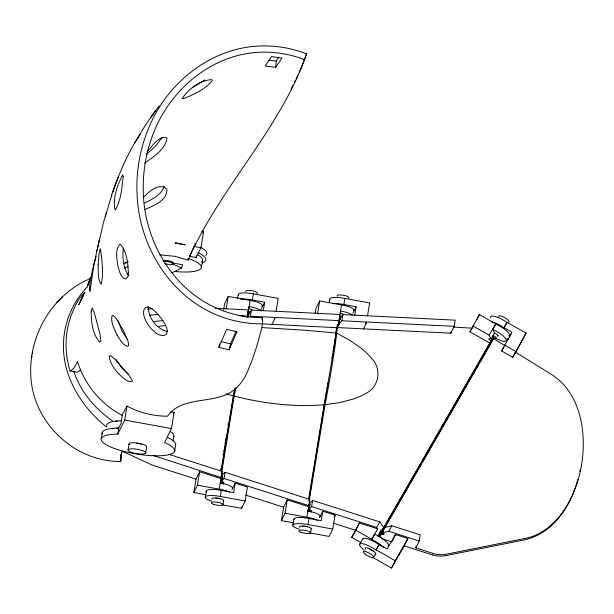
<?xml version="1.0" encoding="UTF-8"?>
<svg xmlns="http://www.w3.org/2000/svg" width="614" height="614" viewBox="0 0 614 614"><rect width="100%" height="100%" fill="white"/><g stroke="black" fill="none" stroke-linecap="round" stroke-linejoin="round"><path stroke-width="0.92" d="M262.201 327.6L305.488 330.278L333.371 332.773L335.881 333.149L335.451 337.293M121.633 452.618L120.735 461.513C75.545 461.997 34.668 424.059 31.045 379.168C27.269 337.777 51.169 295.372 89.652 278.825M275.663 67.287L281.979 57.992L271.465 56.626L265.141 66.02L275.663 67.287L276.277 61.124L278.756 57.271M247.373 317.085L246.79 317.054L247.358 317.154L248.486 309.924L215.414 308.282M248.378 310.922L248.486 309.924M339.826 315.45L339.933 314.452L251.471 310.07L248.854 313.163L248.217 317.108M221.831 474.353L222.161 471.383L168.673 454.237M309.433 502.436L309.648 500.487L309.08 500.379L309.64 500.564L309.763 499.466L225.016 472.296L222.621 474.775L220.618 478.843M222.161 471.383L221.032 478.636L199.627 471.775L196.004 479.143L193.817 492.543L206.035 494.769M148.181 306.616C148.235 317.484 156.417 328.858 167.085 331.499M335.428 337.5L333.985 347.77M334.791 348.054L336.587 334.737A8.082 0.583 -79.7 0 0 336.679 333.486L337.447 333.486M333.932 348.123L324.829 401.502A8.182 0.591 -79.7 0 1 324.438 403.275L308.504 499.903M334.776 348.161L332.304 364.01A134.865 9.793 -79.7 0 1 331.483 369.045L328.651 385.699M101.203 438.856L102.2 432.755M170.73 411.741L174.115 412.362L171.467 428.58L164.567 442.602L165.204 442.871A37.239 9.187 9.3 0 1 161.405 455.688A37.239 9.187 9.3 0 1 108.624 446.071A37.239 9.187 9.3 0 1 117.028 434.09L117.804 434.083L118.794 427.981L120.866 423.775L122.409 414.335L126.983 406.069C139.386 412.7 153.431 416.169 167.484 416.208C179.718 399.023 203.219 402.27 221.124 396.452C234.571 392.914 244.134 381.555 248.601 368.791C252.5 359.658 255.677 350.241 258.394 340.701C260.044 333.057 263.544 325.527 262.347 317.568A105.378 101.832 26.2 0 1 223.059 310.791M117.804 434.083L124.703 420.06L126.983 406.069M128.057 449.993L129.055 443.884M171.651 264.304L172.104 264.342A5.633 1.082 20.7 0 0 173.117 264.15L173.294 263.084A5.641 1.389 9.3 0 0 169.464 260.996A5.641 1.389 9.3 0 0 162.894 260.643M145.695 452.909A8.934 2.203 9.3 0 0 132.847 448.849A8.934 2.203 9.3 0 0 132.087 452.595A8.934 2.203 9.3 0 0 145.695 452.909L146.692 446.808M191.637 251.786L189.549 256.307L196.135 257.504L196.434 255.67M196.135 257.504L200.962 247.688L203.61 231.47L201.737 231.125M173.102 440.829L173.846 436.255M201.346 267.627L202.536 260.305M174.675 451.021L175.665 444.912M223.726 309.141L224.601 303.776L228.224 296.416L251.187 300.599A12.764 3.147 9.3 0 1 261.741 306.355M193.817 492.543L197.439 485.183L199.627 471.775M226.182 308.919L228.224 296.416M205.222 497.248L206.22 491.139M237.695 298.128L238.263 294.643M220.672 470.247L220.979 468.367M223.128 455.22L223.427 453.339M223.734 451.459L224.041 449.578M224.348 447.706L224.655 445.825M224.962 443.945L225.269 442.065M225.576 440.192L225.883 438.312M226.19 436.431L226.497 434.551M228.024 425.157L228.331 423.284M221.048 470.915L233.289 395.869L234.794 389.391M221.355 471.337L234.939 388.048M221.823 471.468L234.111 396.084L235.96 387.871M229.559 492.205A12.764 3.147 9.3 0 0 220.411 489.366L219.313 489.174L221.378 476.395L220.618 477.953M247.396 316.855L250.098 300.399M222.445 476.594L221.447 478.106L220.91 482.903M247.703 317.093L248.332 314.729A3.415 0.798 1.4 0 0 249 314.713M221.861 483.118A3.415 0.867 17.2 0 0 223.949 482.85A3.415 0.867 17.2 0 0 221.669 481.361L222.214 476.548M245.17 501.001L220.38 496.48L221.37 490.379L233.635 492.612L235.177 483.172L247.434 487.102L245.17 501.001L241.548 508.361L222.13 504.823M263.299 310.707L264.688 302.218L252.415 299.985L253.413 293.876L252.316 293.676A12.764 3.147 9.3 0 0 238.462 295.296M221.447 481.284L224.018 478.459L225.016 472.296M250.435 316.271L251.471 310.07M222.982 504.631L223.649 500.556M241.548 508.361L241.847 506.512M262.938 323.885L336.587 327.699L338.59 323.632L338.805 321.69L338.237 321.582L338.821 321.613L338.928 320.615L250.466 316.233M274.934 318.451L274.297 318.413L274.934 318.451L272.025 324.422M276.093 311.359L278.203 298.396L253.413 293.876M293.638 522.852L281.427 520.626L283.607 507.225L287.229 499.865L308.635 506.719L308.758 505.629L224.018 478.459M315.174 313.67L316.049 308.305L319.671 300.944L341.537 304.928L338.698 322.281M281.427 520.626L285.049 513.266L287.229 499.865M317.63 313.455L319.671 300.944M292.824 525.331L293.822 519.221M329.135 302.656L329.703 299.171M336.587 327.699L335.605 333.701L335.881 333.149M308.957 499.428L326.702 390.634M327.009 388.739L327.316 386.851M327.623 384.955L327.93 383.067M331.944 358.469L332.719 353.741M333.026 351.845L334.1 345.221M334.262 344.277L337.485 324.507M309.141 501.3L325.297 403.26A8.082 0.583 -79.7 0 0 325.727 401.326L328.628 385.838M341.875 320.8L339.465 323.509L337.462 327.577L336.464 333.74L336.672 333.302M309.763 499.466L306.916 517.257L308.013 517.448A12.764 3.147 9.3 0 1 317.169 520.288M310.362 504.754A3.408 0.837 9.3 0 0 310.047 504.677L309.057 506.189L308.512 510.986A3.415 0.867 17.2 0 0 309.157 511.14M339.327 324.062A3.408 0.837 9.3 0 1 339.005 324.023L339.78 319.257A3.415 0.798 1.4 0 0 340.448 319.249M309.755 511.255A3.415 0.867 17.2 0 0 311.544 510.886A3.415 0.867 17.2 0 0 309.279 509.443L309.817 504.631M338.767 323.985L340.302 317.691L342.919 314.598L455.22 320.163L454.214 326.326L450.837 333.195L337.462 327.577M332.773 529.084L307.982 524.563L308.972 518.462L321.245 520.695L322.78 511.255L335.037 515.184L332.773 529.084L329.15 536.444L309.732 532.906M354.746 315.243L356.128 306.747L343.863 304.513L344.861 298.404L369.651 302.925L367.54 315.888M309.049 509.367L311.62 506.542L312.626 500.379L379.79 521.915L383.612 527.372L382.031 530.588L493.51 336.595M342.919 314.598L341.914 320.761L454.214 326.326M310.592 532.714L311.252 528.646M366.366 323.056L365.744 322.949L366.366 323.056L363.473 328.95M433.215 553.475L415.824 547.903L416.108 546.145M450.837 333.195L451.121 331.437M415.824 547.903L419.201 541.034L420.206 534.871L391.855 525.784L384.441 527.641L382.86 530.857L493.502 338.636L504.731 345.567M31.56 358.031L31.897 355.982M32.327 353.303L32.672 351.246M123.353 248.048C122.186 257.412 123.184 267.865 128.748 275.755M579.839 471.644L580.199 469.879M95.792 257.496L95.938 256.199L94.026 263.936L90.005 291.305L89.506 288.603L89.913 282.962L92.63 269.462M111.364 196.426L103.505 222.445L96.92 250.796M95.815 255.854L99.537 238.8M218.876 347.34L226.604 329.342L236.943 331.783L229.191 349.873L218.876 347.34L219.658 343.901M229.191 349.873L230.565 343.848L236.083 331.046M261.932 319.311L262.347 317.568M105.255 215.921L105.201 216.305L105.685 215.176M94.518 262.255L92.645 269.392M164.184 186.357C161.405 194.96 152.349 199.197 144.789 202.927M95.055 260.336L95.485 258.74M498.169 336.042L497.11 336.157M94.525 262.239L94.878 260.973M577.421 481.238L577.912 479.526M576.853 483.118L577.367 481.422M120.62 455.304L120.897 454.421M90.181 278.303L88.754 282.824L90.388 277.858L87.28 286.646L89.122 281.972L87.441 286.178M576.247 484.983L576.792 483.302M122.017 451.965L120.805 456.409L120.735 461.513M262.615 323.778A111.763 108.003 26.2 0 1 220.948 316.594C171.69 298.573 139.731 247.787 137.183 196.426A162.027 156.578 26.2 0 1 148.097 129.531C166.471 82.253 213.296 45.298 265.087 45.935A111.763 108.003 26.2 0 1 306.624 53.902C280.199 129.569 220.111 187.186 188.084 260.09L174.982 256.322L159.755 254.871M306.624 53.902L300.599 69.236M111.188 196.265C118.694 174.637 127.397 153.04 140.376 134.044M575.617 486.841L576.185 485.167M106.107 214.01L106.498 212.874M575.556 487.025L572.747 494.27M172.012 272.862L181.506 268.011L182.665 264.787L173.294 263.084M188.084 260.09L188.644 258.54M195.306 243.459L191.975 251.057M111.694 195.528L111.917 194.937M118.126 177.246L113.137 190.486M113.045 191.936L113.828 190.156M572.778 494.377L568.618 502.874M299.195 72.322L300.277 69.973M162.15 137.344L156.002 145.695L146.454 154.321M84.187 293.346L78.73 304.813L83.12 295.572M296.148 78.815L297.721 75.499M115.632 421.68L116.092 420.728L117.351 421.58M294.298 82.637L295.388 80.388M202.797 233.12L203.61 231.47M173.309 413.997L174.115 412.362M247.02 316.908L248.094 314.721M261.065 309.579L264.688 302.218M231.954 489.719L235.177 483.172M338.46 321.437L339.534 319.249M352.912 313.293L356.128 306.747M308.619 506.113L310.224 502.858L312.626 500.379M319.556 517.802L322.78 511.255M334.231 516.827L335.037 515.184M360.894 542.569L351.745 537.35L359.397 522.998L377.664 528.854L371.662 539.276L372.422 539.867A12.764 3.277 29.9 0 1 383.742 547.542M356.174 529.544L359.397 522.998M489.903 343.18L469.94 331.806L479.404 314.506L496.45 324.384A12.764 3.277 29.9 0 1 508.876 335.812M476.986 319.418L479.404 314.506M378.677 536.091L381.44 531.187M381.509 531.056L381.071 529.959M379.337 537.073L382.184 531.609M382.246 531.478L383.336 531.256M372.529 557.251L391.509 568.065L404.265 545.907L407.888 538.539L395.454 534.556L391.832 541.916L381.547 538.624M493.502 338.636L379.936 536.137M391.509 568.065L395.132 560.697L407.888 538.539M445.764 555.639L525.008 539.783C559.346 531.478 576.876 494.677 581.934 462.519C586.439 431.427 580.391 393.566 552.37 374.962L515.599 352.267L512.721 357.264L501.63 350.939L511.976 332.12L503.303 327.346A12.764 3.277 29.9 0 0 491.875 321.774M509.559 337.032L511.569 332.942M512.721 357.264L526.144 333.095L506.381 321.997A12.764 3.277 29.9 0 0 494.953 316.425A12.764 3.277 29.9 0 0 490.739 317.783M515.599 352.267L514.87 353.741L526.144 333.095M134.735 142.801C139.539 135.149 145.833 123.345 152.671 115.294M291.182 88.892L292.801 85.691M80.772 300.484L83.059 296.27M568.541 502.866C559.423 519.344 544.787 534.403 525.737 538.309L446.493 554.166A27.369 26.448 26.2 0 1 433.208 553.498M469.94 331.806L472.036 328.152L453.708 327.124M351.745 537.35L355.775 530.358L333.218 523.128M472.204 328.076L473.102 326.525M359.674 544.265L362.751 538.915M377.664 528.854L376.635 527.388L379.79 521.915M495.859 324.115L492.781 329.465L494.562 333.072L491.07 339.135L489.128 335.198L495.698 323.793M371.823 539.599L374.901 534.249L375.499 534.525A12.764 3.277 29.9 0 1 387.925 545.946M377.572 536.321L381.194 530.02M378.631 536.705L493.433 337.255M383.105 533.297L382.238 532.875L383.213 531.171M364.255 550.198A12.764 3.277 29.9 0 1 361.07 543.613A12.764 3.277 29.9 0 1 375.369 549.599L375.914 549.975L379.329 544.587L387.119 549.031L395.454 534.556M503.841 327.722L506.918 322.373M375.914 549.975L379.329 544.587M504.178 327.684L507.256 322.335M382.238 532.875L388.708 531.256L391.855 525.784M373.68 557.451L375.737 553.889M501.63 350.939L503.848 347.102M152.065 115.655L159.034 106.061M150.967 117.128L155.48 110.781M147.598 151.267C152.249 146.163 159.156 135.065 167.031 137.95C165.557 149.332 153.4 156.9 144.574 163.209M143.906 197.002C148.979 191.384 159.87 182.143 166.931 189.212C167.637 200.571 153.285 205.851 144.505 209.666M252.408 299.993L251.326 299.786A12.764 3.147 9.3 0 0 240.266 299.195M344.861 298.404L343.763 298.204A12.764 3.147 9.3 0 0 329.902 299.824M343.855 304.521L342.765 304.314A12.764 3.147 9.3 0 0 332.558 303.623M221.37 490.379L220.272 490.179A12.764 3.147 9.3 0 0 206.695 492.144M220.365 496.496L219.282 496.281A12.764 3.147 9.3 0 0 205.828 496.411A12.764 3.147 9.3 0 0 211.7 501.078M308.972 518.462L307.883 518.262A12.764 3.147 9.3 0 0 294.022 519.874M307.967 524.579L306.885 524.364A12.764 3.147 9.3 0 0 293.431 524.502A12.764 3.147 9.3 0 0 299.302 529.161M87.503 286.761C77.095 297.368 69.643 310.799 66.013 325.205A90.703 87.648 26.2 0 0 63.702 339.365C60.778 373.703 80.411 406.207 106.529 427.037M62.428 296.938L56.803 302.572M203.963 80.442L204.631 79.935M203.694 80.657L192.458 87.625M80.311 370.112L77.21 372.268L70.111 370.971C64.455 353.065 64.67 333.31 71.109 315.642C74.586 307.43 77.94 298.097 85.016 292.379M70.111 370.971C74.048 369.175 75.867 365.115 77.456 361.37C84.448 384.556 101.149 404.626 122.708 415.655M123.475 263.805L127.512 261.863M124.404 268.203L127.942 266.568M383.804 534.495L383.957 533.934A3.331 0.844 17.2 0 0 383.566 533.581L383.144 533.313M123.683 263.59L128.295 261.932M183.095 98.808C193.525 94.64 204.992 89.498 212.237 80.726L211.776 79.62C200.026 80.234 188.352 88.976 182.128 98.562L183.087 98.808M383.796 534.495L382.814 534.556A3.507 0.89 17.2 0 1 381.01 534.226L380.772 534.157M157.706 326.548L165.151 325.581M324.023 404.733C293.853 407.243 263.375 403.536 234.111 396.084M324.898 404.657L339.688 402.615L353.065 399.077A58.714 56.741 26.2 0 0 365.33 393.612C379.429 387.334 382.192 368.362 371.155 357.855A58.714 56.741 26.2 0 0 361.339 348.368L349.85 340.302L337.946 333.816M147.467 309.141L152.226 308.742M149.21 315.243L158.704 314.46M153.385 321.49L162.887 320.7M118.794 427.981L118.026 427.989A37.239 9.187 9.3 0 0 102.277 433.983M238.969 315.657L247.48 316.08M340.302 317.691L340.54 317.714A3.415 0.798 1.4 0 1 340.862 317.745M248.854 313.163L249.092 313.186A3.415 0.798 1.4 0 1 249.714 313.255M268.894 60.164L276.277 61.124M221.447 478.106L221.685 478.137A3.408 0.837 9.3 0 0 222.652 478.229M308.988 504.478L308.75 504.439A3.408 0.837 9.3 0 0 308.42 504.401M309.057 506.189L309.295 506.22A3.408 0.837 9.3 0 0 309.617 506.258M341.537 304.943L342.635 305.127A12.764 3.147 9.3 0 1 353.51 310.63M220.303 483.072L221.401 483.256A12.764 3.147 9.3 0 1 232.483 488.483M307.913 511.155L309.011 511.339A12.764 3.147 9.3 0 1 319.564 517.095M194.201 246.46L200.962 247.688M124.703 420.06L171.467 428.58M197.439 485.183L219.313 489.166M285.049 513.266L306.916 517.249M230.565 343.848L221.048 341.537M233.289 395.869L226.013 393.896M432.486 554.949L404.265 545.907M221.155 477.546L153.063 455.419M311.62 506.542L376.635 527.388M388.708 531.256L419.201 541.034M196.004 479.143L151.911 464.959L122.025 451.083M245.623 495.045L283.607 507.225M173.117 264.15L181.506 268.011M223.059 310.791C173.708 292.724 143.177 240.266 143.246 188.928A156.033 150.783 26.2 0 1 151.428 138.741C167.307 90.649 213.304 51.515 265.233 52.152A105.378 101.832 26.2 0 1 304.398 59.658M492.781 329.465L493.372 329.733A12.764 3.277 29.9 0 1 506.366 340.01A12.764 3.277 29.9 0 1 494.853 337.938M494.562 333.072L494.715 333.149A3.408 0.875 29.9 0 1 497.57 335.021L498.123 335.72M491.07 339.135L490.947 339.074A3.408 0.875 29.9 0 0 489.903 338.698L488.759 338.759L489.35 339.811A3.408 0.875 29.9 0 0 490.763 340.885L490.962 341.016M381.831 532.323L382.038 532.43A3.408 0.875 29.9 0 0 383.42 533.006M506.773 338.59L508.354 339.488M472.834 325.911L489.128 335.198M504.531 345.053L515.622 351.369M355.368 529.989L371.662 539.276M376.252 549.937L395.132 560.697M113.352 421.465C95.393 409.308 80.38 391.801 73.665 370.94M381.087 531.901L380.887 531.778A3.408 0.875 29.9 0 1 380.35 531.409M378.991 544.633L378.447 544.25A12.764 3.277 29.9 0 0 362.659 539.23M372.138 550.42L371.992 550.321A3.408 0.875 29.9 0 0 370.564 549.484M128.633 374.325L121.841 368.07L116.161 359.627M372.498 550.681L373.128 551.219M127.198 338.92L122.186 331.414L118.041 320.769M116.998 334.96C119.814 339.166 122.508 345.076 127.812 346.373L128.664 345.398L128.096 341.491L123.406 330.562L115.939 318.106L113.168 315.466L112.063 315.611C110.374 322.22 114.427 329.035 116.99 334.945M129.239 444.498A8.934 2.203 9.3 0 1 138.02 443.139A8.934 2.203 9.3 0 1 146.431 447.199M163.623 261.418A5.319 1.312 9.3 0 1 170.853 262.332A5.319 1.312 9.3 0 1 171.912 264.312A5.319 1.312 9.3 0 1 164.775 263.567M220.165 482.52A3.193 0.791 9.3 0 1 223.074 483.325A3.193 0.791 9.3 0 1 223.174 484.162M212.106 499.174A5.956 1.466 9.3 0 1 218.154 498.207A5.956 1.466 9.3 0 1 223.166 501.055M245.938 291.688A5.956 1.466 9.3 0 1 251.986 290.721A5.956 1.466 9.3 0 1 256.997 293.561M249.721 313.424A3.193 0.791 9.3 0 1 247.611 313.171M247.718 311.628A3.193 0.791 9.3 0 1 250.32 312.204M307.767 510.602A3.193 0.791 9.3 0 1 311.022 512.137M299.893 527.426A5.956 1.466 9.3 0 1 305.181 526.206A5.956 1.466 9.3 0 1 310.968 529.03M337.385 296.217A5.956 1.466 9.3 0 1 343.433 295.25A5.956 1.466 9.3 0 1 348.445 298.097M340.586 317.929A3.193 0.791 9.3 0 1 339.365 317.76M339.166 316.156A3.193 0.791 9.3 0 1 341.768 316.732M378.04 535.393A3.193 0.821 29.9 0 1 381.563 538.179M365.675 548.985A5.956 1.527 29.9 0 1 370.465 549.146A5.956 1.527 29.9 0 1 375.499 554.097M375.315 554.158A5.956 1.527 29.9 0 1 374.801 554.189M371.194 550.359A3.193 0.821 29.9 0 1 371.455 550.528M498.883 316.632A5.956 1.527 29.9 0 1 504.708 317.684A5.956 1.527 29.9 0 1 508.783 322.281M492.781 335.49A3.193 0.821 29.9 0 1 496.542 338.46A3.193 0.821 29.9 0 1 492.144 336.787M445.764 555.624A27.369 26.448 26.2 0 1 432.479 554.972M369.444 548.993A3.408 0.875 29.9 0 1 369.989 549.215M302.871 526.367A3.408 0.837 9.3 0 1 305.818 526.528M306.777 526.735A3.408 0.837 9.3 0 1 307.353 526.904M343.318 314.345A3.408 0.837 9.3 0 0 340.248 313.34L340.54 311.045L341.637 311.229A12.764 3.147 9.3 0 1 352.321 315.159M215.744 498.246A3.408 0.837 9.3 0 1 216.911 498.269M218.216 498.445A3.408 0.837 9.3 0 1 219.743 498.821M252.055 310.001A3.408 0.837 9.3 0 0 248.8 308.804L249.1 306.516L250.197 306.701A12.764 3.147 9.3 0 1 261.15 310.976M187.807 258.31A34.046 8.396 9.3 0 1 200.624 268.901A34.046 8.396 9.3 0 1 174.837 271.465M197.808 254.795A34.046 8.396 9.3 0 1 202.359 260.835M202.037 261.334A34.046 8.396 9.3 0 1 201.569 261.802M170.185 431.389A34.046 8.396 9.3 0 1 173.34 437.275M106.744 426.254A34.046 8.396 9.3 0 1 121.142 420.774M112.07 428.825A34.046 8.396 9.3 0 1 113.437 428.595M116.499 428.265A34.046 8.396 9.3 0 1 118.18 428.165M200.341 247.166A37.239 9.187 9.3 0 1 206.619 254.48M206.266 255.033A37.239 9.187 9.3 0 1 205.751 255.547M197.908 252.561A37.239 9.187 9.3 0 1 202.321 262.999M167.76 437.467A37.239 9.187 9.3 0 1 175.474 445.488M136.415 443.354A5.641 1.389 9.3 0 1 138.58 443.638M139.992 443.945A5.641 1.389 9.3 0 1 141.258 444.313M128.395 272.654L127.873 276.576L125.916 279.04C120.336 278.058 119.285 270.298 117.834 265.801C116.99 258.985 114.902 250.067 119.684 244.418L120.444 244.449C127.014 251.794 127.842 263.153 128.395 272.654M98.148 264.718C98.524 271.043 97.327 279.117 101.241 284.274C103.682 273.015 102.054 260.236 100.443 248.916A31.667 1.589 -85.7 0 0 99.959 249.591L98.938 254.703L98.148 264.718M123.276 176.379C121.802 187.577 121.181 200.018 115.417 209.811L114.941 209.727C112.738 198.153 117.174 185.19 122.731 174.959L123.276 176.379M91.233 311.513C91.248 321.936 92.292 333.947 99.621 341.921L100.55 341.683L100.796 340.87L100.067 334.569L94.303 312.58L92.108 307.837L91.233 311.513M109.323 356.98C110.106 363.15 114.05 368.431 117.965 373.051C121.749 376.466 127.205 382.99 132.394 381.302L131.864 379.544L128.886 375.223L115.685 359.965L110.904 355.897L109.66 355.89L109.323 356.98M167.177 331.076C167.3 338.091 157.844 335.444 154.797 332.021C148.995 327.362 144.582 320.585 143.407 313.178C144.589 294.613 168.182 323.831 167.177 331.076M176.195 243.09L175.128 242.983L185.167 244.809L176.195 243.09M213.595 504.363A5.956 1.466 9.3 0 0 222.943 504.769A5.956 1.466 9.3 0 0 214.762 501.983A5.956 1.466 9.3 0 0 213.595 504.363M301.198 532.445A5.956 1.466 9.3 0 0 310.554 532.852A5.956 1.466 9.3 0 0 302.364 530.066A5.956 1.466 9.3 0 0 301.198 532.445M364.939 553.905A5.956 1.527 29.9 0 0 373.588 557.573A5.956 1.527 29.9 0 0 366.988 552.032A5.956 1.527 29.9 0 0 364.939 553.905"/></g></svg>
